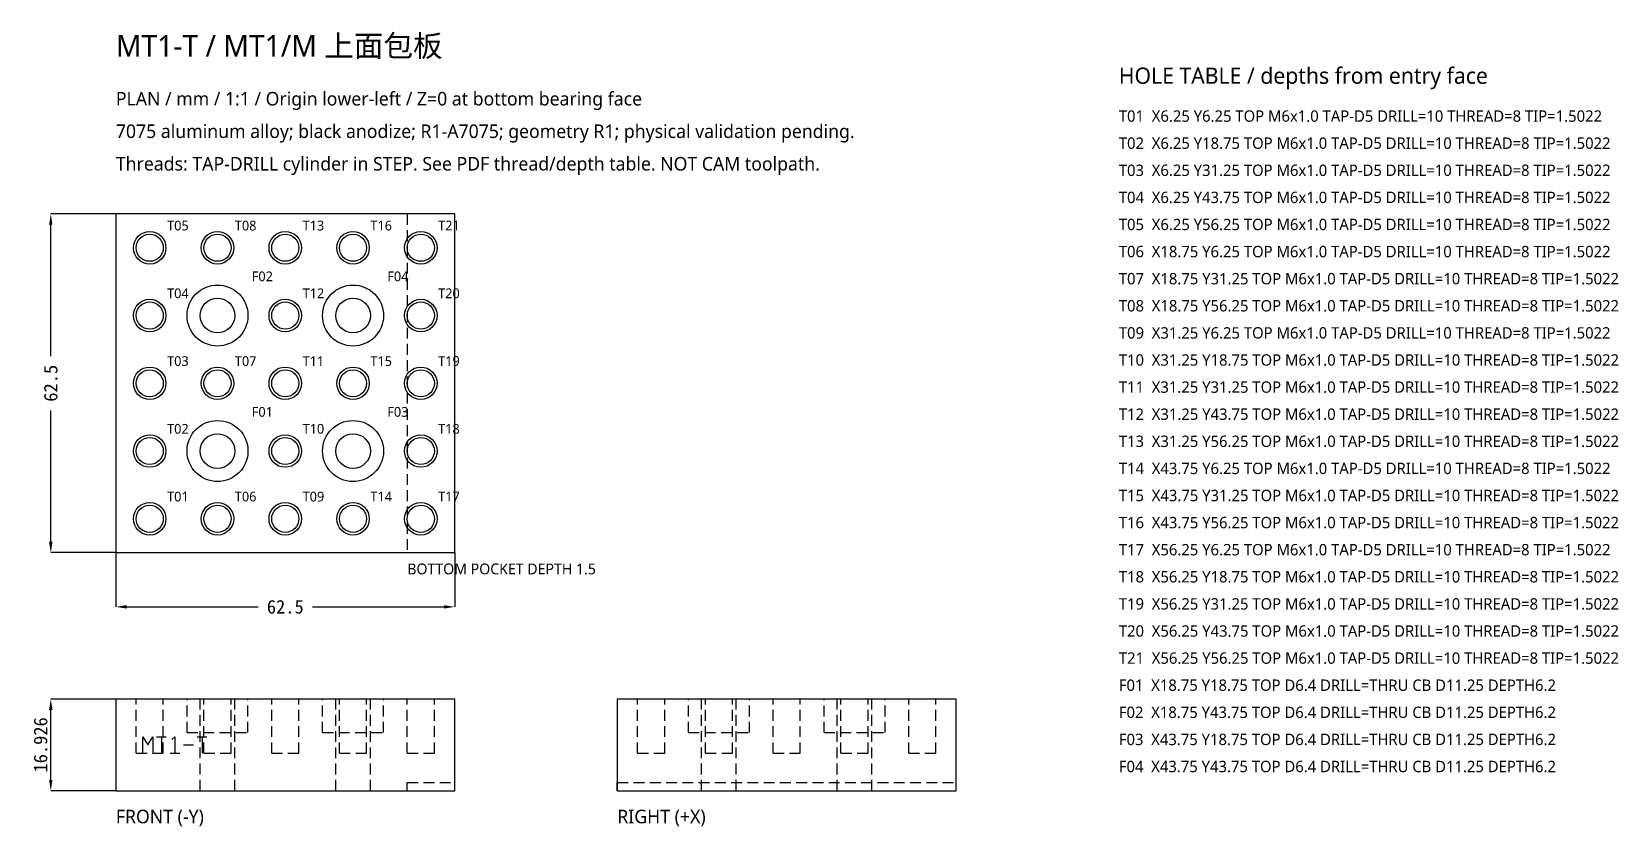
# Model space of a CAD drawing. Header units: millimetres. Extents: x -16 to 277, y -50 to 96.
import ezdxf

# ---------------------------------------------------------------- set-up
doc = ezdxf.new("R2010")
doc.units = ezdxf.units.MM
doc.linetypes.add('ZZHIDDEN', pattern=[3, 2, -1])
for name, color, linetype in [('BOTTOM_POCKET', 30, 'ZZHIDDEN'), ('COUNTERBORE', 4, 'Continuous'), ('DIMENSIONS', 3, 'Continuous'), ('ENGRAVING', 5, 'Continuous'), ('HIDDEN', 8, 'ZZHIDDEN'), ('NOTES', 7, 'Continuous'), ('OUTLINE', 7, 'Continuous'), ('THREAD_NOMINAL', 8, 'Continuous'), ('TOP_HOLES', 7, 'Continuous')]:
    doc.layers.add(name, color=color, linetype=linetype)
doc.styles.add('MSYH', font='msyh.ttc')
doc.dimstyles.get("Standard").update_dxf_attribs({"dimtxt": 2.5, "dimasz": 2.5, "dimexe": 1.25, "dimexo": 0.625, "dimtad": 1, "dimcen": 2.5, "dimazin": 3, "dimtfac": 1, "dimtmove": 0, "dimatfit": 3})

# ---------------------------------------------------------------- blocks, each defined once
blk = doc.blocks.new('_CLOSEDFILLED')
at = {"color": 0, "linetype": 'BYBLOCK'}
blk.add_solid([(-1, 0.16), (0, 0), (-1, -0.16)], dxfattribs=at)
blk = doc.blocks.new('*D1')
at = {"color": 3}
for p, q in [((0, 0), (0, -10)), ((62.5, 0), (62.5, -10)), ((2, -10), (26.25, -10)), ((36.25, -10), (60.5, -10))]:
    blk.add_line(p, q, dxfattribs=at)
at = {"layer": 'Defpoints'}
for p in [(0, 0), (62.5, 0), (0, -10)]:
    blk.add_point(p, dxfattribs=at)
at = {"layer": 'DIMENSIONS', "color": 3, "xscale": 2, "yscale": 2, "rotation": 180}
blk.add_blockref('_CLOSEDFILLED', (0, -10), dxfattribs=at)
at = {"layer": 'DIMENSIONS', "color": 3, "xscale": 2, "yscale": 2}
blk.add_blockref('_CLOSEDFILLED', (62.5, -10), dxfattribs=at)
at = {"layer": 'DIMENSIONS', "color": 3, "insert": (31.25, -10), "char_height": 2.5, "attachment_point": 5}
blk.add_mtext('62.5', dxfattribs=at)
blk = doc.blocks.new('*D2')
at = {"color": 3}
for p, q in [((0, 62.5), (-12, 62.5)), ((-12, 36.25), (-12, 60.5)), ((-12, 2), (-12, 26.25)), ((0, 0), (-12, 0))]:
    blk.add_line(p, q, dxfattribs=at)
at = {"layer": 'Defpoints'}
for p in [(0, 62.5), (-12, 0), (0, 0)]:
    blk.add_point(p, dxfattribs=at)
at = {"layer": 'DIMENSIONS', "color": 3, "xscale": 2, "yscale": 2}
for p, rotation in [((-12, 62.5), 90), ((-12, 0), 270)]:
    blk.add_blockref('_CLOSEDFILLED', p, dxfattribs=dict(at, rotation=rotation))
at = {"layer": 'DIMENSIONS', "color": 3, "insert": (-12, 31.25), "char_height": 2.5, "attachment_point": 5, "rotation": 90}
blk.add_mtext('62.5', dxfattribs=at)
blk = doc.blocks.new('*D3')
at = {"color": 3}
for p, q in [((0, -27), (-12, -27)), ((-12, -41.926), (-12, -29)), ((0, -43.926), (-12, -43.926))]:
    blk.add_line(p, q, dxfattribs=at)
at = {"layer": 'Defpoints'}
for p in [(0, -27), (-12, -43.926), (0, -43.926)]:
    blk.add_point(p, dxfattribs=at)
at = {"layer": 'DIMENSIONS', "color": 3, "xscale": 2, "yscale": 2}
for p, rotation in [((-12, -27), 90), ((-12, -43.926), 270)]:
    blk.add_blockref('_CLOSEDFILLED', p, dxfattribs=dict(at, rotation=rotation))
at = {"layer": 'DIMENSIONS', "color": 3, "insert": (-13.875, -35.463), "char_height": 2.5, "attachment_point": 5, "rotation": 90}
blk.add_mtext('16.926', dxfattribs=at)

msp = doc.modelspace()

# ---------------------------------------------------------------- linework, layer by layer
at = {"layer": 'BOTTOM_POCKET'}
for p, q in [((53.75, -42.426), (62.5, -42.426)), ((53.75, -43.926), (53.75, -42.426)), ((62.5, -43.926), (62.5, -42.426)), ((92.5, -42.426), (155, -42.426)), ((92.5, -43.926), (92.5, -42.426)), ((155, -43.926), (155, -42.426))]:
    msp.add_line(p, q, dxfattribs=at)
msp.add_lwpolyline([(53.75, 0), (62.5, 0), (62.5, 62.5), (53.75, 62.5)], close=True, dxfattribs=at)
at = {"layer": 'COUNTERBORE'}
for centre in [(18.75, 43.75), (43.75, 43.75), (18.75, 18.75), (43.75, 18.75)]:
    msp.add_circle(centre, 5.625, dxfattribs=at)
at = {"layer": 'ENGRAVING'}
for p, q in [((5, -36.963), (5, -33.963)), ((5, -33.963), (5.9, -35.463)), ((5.9, -35.463), (6.8, -33.963)), ((6.8, -33.963), (6.8, -36.963)), ((7.5, -33.963), (9.3, -33.963)), ((8.4, -33.963), (8.4, -36.963)), ((10.3, -34.463), (10.9, -33.963)), ((10.9, -33.963), (10.9, -36.963)), ((15, -33.963), (16.8, -33.963)), ((15.9, -33.963), (15.9, -36.963)), ((10, -36.963), (11.8, -36.963)), ((12.5, -35.463), (14.3, -35.463))]:
    msp.add_line(p, q, dxfattribs=at)
at = {"layer": 'HIDDEN'}
for p, q in [((3.75, -37), (3.75, -27)), ((8.75, -37), (8.75, -27)), ((13.125, -33.2), (13.125, -27)), ((15.55, -43.926), (15.55, -27)), ((16.25, -37), (16.25, -27)), ((21.25, -37), (21.25, -27)), ((21.95, -43.926), (21.95, -27)), ((24.375, -33.2), (24.375, -27)), ((28.75, -37), (28.75, -27)), ((33.75, -37), (33.75, -27)), ((38.125, -33.2), (38.125, -27)), ((40.55, -43.926), (40.55, -27)), ((41.25, -37), (41.25, -27)), ((46.25, -37), (46.25, -27)), ((46.95, -43.926), (46.95, -27)), ((49.375, -33.2), (49.375, -27)), ((53.75, -37), (53.75, -27)), ((58.75, -37), (58.75, -27)), ((96.25, -37), (96.25, -27)), ((101.25, -37), (101.25, -27)), ((105.625, -33.2), (105.625, -27)), ((108.05, -43.926), (108.05, -27)), ((108.75, -37), (108.75, -27)), ((113.75, -37), (113.75, -27)), ((114.45, -43.926), (114.45, -27)), ((116.875, -33.2), (116.875, -27)), ((121.25, -37), (121.25, -27)), ((126.25, -37), (126.25, -27)), ((130.625, -33.2), (130.625, -27)), ((133.05, -43.926), (133.05, -27)), ((133.75, -37), (133.75, -27)), ((138.75, -37), (138.75, -27)), ((139.45, -43.926), (139.45, -27)), ((141.875, -33.2), (141.875, -27)), ((146.25, -37), (146.25, -27)), ((151.25, -37), (151.25, -27)), ((13.125, -33.2), (24.375, -33.2)), ((38.125, -33.2), (49.375, -33.2)), ((105.625, -33.2), (116.875, -33.2)), ((130.625, -33.2), (141.875, -33.2)), ((3.75, -37), (8.75, -37)), ((16.25, -37), (21.25, -37)), ((28.75, -37), (33.75, -37)), ((41.25, -37), (46.25, -37)), ((53.75, -37), (58.75, -37)), ((96.25, -37), (101.25, -37)), ((108.75, -37), (113.75, -37)), ((121.25, -37), (126.25, -37)), ((133.75, -37), (138.75, -37)), ((146.25, -37), (151.25, -37))]:
    msp.add_line(p, q, dxfattribs=at)
at = {"layer": 'OUTLINE'}
for points in [[(0, 0), (62.5, 0), (62.5, 62.5), (0, 62.5)], [(0, -43.926), (62.5, -43.926), (62.5, -27), (0, -27)], [(92.5, -43.926), (155, -43.926), (155, -27), (92.5, -27)]]:
    msp.add_lwpolyline(points, close=True, dxfattribs=at)
at = {"layer": 'THREAD_NOMINAL'}
for centre in [(6.25, 56.25), (18.75, 56.25), (31.25, 56.25), (43.75, 56.25), (56.25, 56.25), (6.25, 43.75), (31.25, 43.75), (56.25, 43.75), (6.25, 31.25), (18.75, 31.25), (31.25, 31.25), (43.75, 31.25), (56.25, 31.25), (6.25, 18.75), (31.25, 18.75), (56.25, 18.75), (6.25, 6.25), (18.75, 6.25), (31.25, 6.25), (43.75, 6.25), (56.25, 6.25)]:
    msp.add_circle(centre, 3, dxfattribs=at)
at = {"layer": 'TOP_HOLES'}
for centre, radius in [((6.25, 56.25), 2.5), ((18.75, 56.25), 2.5), ((31.25, 56.25), 2.5), ((43.75, 56.25), 2.5), ((56.25, 56.25), 2.5), ((18.75, 43.75), 3.2), ((43.75, 43.75), 3.2), ((6.25, 43.75), 2.5), ((31.25, 43.75), 2.5), ((56.25, 43.75), 2.5), ((6.25, 31.25), 2.5), ((18.75, 31.25), 2.5), ((31.25, 31.25), 2.5), ((43.75, 31.25), 2.5), ((56.25, 31.25), 2.5), ((6.25, 18.75), 2.5), ((18.75, 18.75), 3.2), ((31.25, 18.75), 2.5), ((43.75, 18.75), 3.2), ((56.25, 18.75), 2.5), ((6.25, 6.25), 2.5), ((18.75, 6.25), 2.5), ((31.25, 6.25), 2.5), ((43.75, 6.25), 2.5), ((56.25, 6.25), 2.5)]:
    msp.add_circle(centre, radius, dxfattribs=at)

# ---------------------------------------------------------------- texts
at = {"layer": 'BOTTOM_POCKET', "style": 'MSYH'}
msp.add_text('BOTTOM POCKET DEPTH 1.5', height=2, dxfattribs=at).set_placement((53.75, -4))
at = {"layer": 'NOTES', "style": 'MSYH'}
for s, height, p in [('MT1-T / MT1/M 上面包板', 4, (0, 91.5)), ('HOLE TABLE / depths from entry face', 3, (185, 86.5)), ('PLAN / mm / 1:1 / Origin lower-left / Z=0 at bottom bearing face', 2.5, (0, 82.5)), ('7075 aluminum alloy; black anodize; R1-A7075; geometry R1; physical validation pending.', 2.5, (0, 76.5)), ('T01  X6.25 Y6.25 TOP M6x1.0 TAP-D5 DRILL=10 THREAD=8 TIP=1.5022', 2.1, (185, 79.5)), ('T02  X6.25 Y18.75 TOP M6x1.0 TAP-D5 DRILL=10 THREAD=8 TIP=1.5022', 2.1, (185, 74.5)), ('Threads: TAP-DRILL cylinder in STEP. See PDF thread/depth table. NOT CAM toolpath.', 2.5, (0, 70.5)), ('T03  X6.25 Y31.25 TOP M6x1.0 TAP-D5 DRILL=10 THREAD=8 TIP=1.5022', 2.1, (185, 69.5)), ('T04  X6.25 Y43.75 TOP M6x1.0 TAP-D5 DRILL=10 THREAD=8 TIP=1.5022', 2.1, (185, 64.5)), ('T05  X6.25 Y56.25 TOP M6x1.0 TAP-D5 DRILL=10 THREAD=8 TIP=1.5022', 2.1, (185, 59.5)), ('T06  X18.75 Y6.25 TOP M6x1.0 TAP-D5 DRILL=10 THREAD=8 TIP=1.5022', 2.1, (185, 54.5)), ('T07  X18.75 Y31.25 TOP M6x1.0 TAP-D5 DRILL=10 THREAD=8 TIP=1.5022', 2.1, (185, 49.5)), ('T08  X18.75 Y56.25 TOP M6x1.0 TAP-D5 DRILL=10 THREAD=8 TIP=1.5022', 2.1, (185, 44.5)), ('T09  X31.25 Y6.25 TOP M6x1.0 TAP-D5 DRILL=10 THREAD=8 TIP=1.5022', 2.1, (185, 39.5)), ('T10  X31.25 Y18.75 TOP M6x1.0 TAP-D5 DRILL=10 THREAD=8 TIP=1.5022', 2.1, (185, 34.5)), ('T11  X31.25 Y31.25 TOP M6x1.0 TAP-D5 DRILL=10 THREAD=8 TIP=1.5022', 2.1, (185, 29.5)), ('T12  X31.25 Y43.75 TOP M6x1.0 TAP-D5 DRILL=10 THREAD=8 TIP=1.5022', 2.1, (185, 24.5)), ('T13  X31.25 Y56.25 TOP M6x1.0 TAP-D5 DRILL=10 THREAD=8 TIP=1.5022', 2.1, (185, 19.5)), ('T14  X43.75 Y6.25 TOP M6x1.0 TAP-D5 DRILL=10 THREAD=8 TIP=1.5022', 2.1, (185, 14.5)), ('T15  X43.75 Y31.25 TOP M6x1.0 TAP-D5 DRILL=10 THREAD=8 TIP=1.5022', 2.1, (185, 9.5)), ('T16  X43.75 Y56.25 TOP M6x1.0 TAP-D5 DRILL=10 THREAD=8 TIP=1.5022', 2.1, (185, 4.5)), ('T17  X56.25 Y6.25 TOP M6x1.0 TAP-D5 DRILL=10 THREAD=8 TIP=1.5022', 2.1, (185, -0.5)), ('T18  X56.25 Y18.75 TOP M6x1.0 TAP-D5 DRILL=10 THREAD=8 TIP=1.5022', 2.1, (185, -5.5)), ('T19  X56.25 Y31.25 TOP M6x1.0 TAP-D5 DRILL=10 THREAD=8 TIP=1.5022', 2.1, (185, -10.5)), ('T20  X56.25 Y43.75 TOP M6x1.0 TAP-D5 DRILL=10 THREAD=8 TIP=1.5022', 2.1, (185, -15.5)), ('T21  X56.25 Y56.25 TOP M6x1.0 TAP-D5 DRILL=10 THREAD=8 TIP=1.5022', 2.1, (185, -20.5)), ('F01  X18.75 Y18.75 TOP D6.4 DRILL=THRU CB D11.25 DEPTH6.2', 2.1, (185, -25.5)), ('F02  X18.75 Y43.75 TOP D6.4 DRILL=THRU CB D11.25 DEPTH6.2', 2.1, (185, -30.5)), ('F03  X43.75 Y18.75 TOP D6.4 DRILL=THRU CB D11.25 DEPTH6.2', 2.1, (185, -35.5)), ('F04  X43.75 Y43.75 TOP D6.4 DRILL=THRU CB D11.25 DEPTH6.2', 2.1, (185, -40.5)), ('FRONT (-Y)', 2.5, (0, -49.926)), ('RIGHT (+X)', 2.5, (92.5, -49.926))]:
    msp.add_text(s, height=height, dxfattribs=at).set_placement(p)
at = {"layer": 'TOP_HOLES', "style": 'MSYH'}
for s, p in [('T05', (9.45, 59.45)), ('T08', (21.95, 59.45)), ('T13', (34.45, 59.45)), ('T16', (46.95, 59.45)), ('T21', (59.45, 59.45)), ('F02', (25.075, 50.075)), ('F04', (50.075, 50.075)), ('T04', (9.45, 46.95)), ('T12', (34.45, 46.95)), ('T20', (59.45, 46.95)), ('T03', (9.45, 34.45)), ('T07', (21.95, 34.45)), ('T11', (34.45, 34.45)), ('T15', (46.95, 34.45)), ('T19', (59.45, 34.45)), ('F01', (25.075, 25.075)), ('F03', (50.075, 25.075)), ('T02', (9.45, 21.95)), ('T10', (34.45, 21.95)), ('T18', (59.45, 21.95)), ('T01', (9.45, 9.45)), ('T06', (21.95, 9.45)), ('T09', (34.45, 9.45)), ('T14', (46.95, 9.45)), ('T17', (59.45, 9.45))]:
    msp.add_text(s, height=1.8, dxfattribs=at).set_placement(p)

# ---------------------------------------------------------------- dimensions: what is measured, and where the dimension line sits
at = {"layer": 'DIMENSIONS'}
for base, p1, p2, picture, middle in [((-12, 0), (0, 0), (0, 62.5), '*D2', (-12, 31.25)), ((-12, -43.926), (0, -43.926), (0, -27), '*D3', (-13.875, -35.463))]:
    dim = msp.add_linear_dim(base=base, p1=p1, p2=p2, angle=90, dimstyle='Standard', override={"dimtxt": 2.5, "dimasz": 2, "dimdec": 4, "dimdsep": 46, "dimclrd": 3, "dimclre": 3, "dimclrt": 3}, dxfattribs=at)
    dim.commit()
    dim.dimension.update_dxf_attribs({"geometry": picture, "text_midpoint": middle})
dim = msp.add_linear_dim(base=(0, -10), p1=(0, 0), p2=(62.5, 0), dimstyle='Standard', override={"dimtxt": 2.5, "dimasz": 2, "dimdec": 4, "dimdsep": 46, "dimclrd": 3, "dimclre": 3, "dimclrt": 3}, dxfattribs=at)
dim.commit()
dim.dimension.update_dxf_attribs({"geometry": '*D1', "text_midpoint": (31.25, -10)})

doc.saveas('drawing.dxf')
